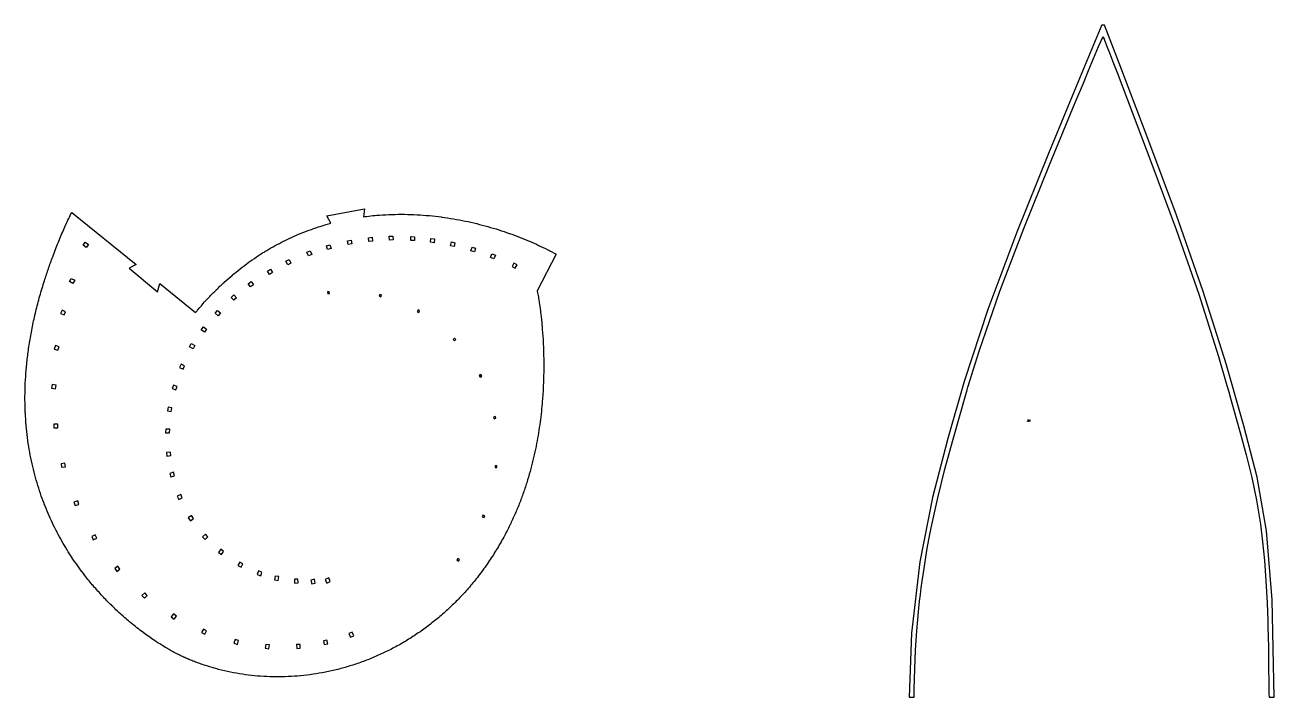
# Model space of a CAD drawing. Extents: x 57 to 189, y -88 to -29.
# Drawn here: x 114.29 to 147.87, y -86.55 to -68.48 of the extents above; entities that cross this region are included whole.
import ezdxf

# ---------------------------------------------------------------- set-up
doc = ezdxf.new("R2010")
doc.units = 0
doc.layers.add('PRINT', color=18, linetype='CONTINUOUS')
doc.layers.add('SPIRE', color=18, linetype='CONTINUOUS')

msp = doc.modelspace()

# ---------------------------------------------------------------- linework, layer by layer
at = {"layer": 'PRINT'}
msp.add_lwpolyline([(128.406, -74.555), (128.574, -74.642), (128.065, -75.628, -0.003907), (128.071, -75.662), (128.076, -75.683, -0.005459), (128.089, -75.759), (128.096, -75.799, -0.006136), (128.121, -75.954), (128.127, -75.991, -0.006756), (128.157, -76.221), (128.161, -76.255, -0.007436), (128.193, -76.552), (128.195, -76.582, -0.008192), (128.222, -76.941), (128.223, -76.968, -0.009048), (128.239, -77.38), (128.241, -77.449, -0.010027), (128.241, -77.818, -0.005388), (128.23, -78.187), (128.229, -78.2, -0.011718), (128.203, -78.596), (128.197, -78.664, -0.006341), (128.169, -78.946, -0.006667), (128.133, -79.227), (128.133, -79.23, -0.007025), (128.088, -79.517), (128.088, -79.52, -0.007401), (128.034, -79.811), (128.033, -79.814, -0.007794), (127.969, -80.109), (127.969, -80.112, -0.008202), (127.894, -80.41), (127.894, -80.412, -0.008625), (127.808, -80.712), (127.807, -80.715, -0.009059), (127.709, -81.016), (127.708, -81.018, -0.009501), (127.598, -81.32), (127.597, -81.322, -0.009947), (127.473, -81.623), (127.472, -81.625, -0.010437), (127.334, -81.925), (127.331, -81.931, -0.011203), (127.174, -82.237), (127.165, -82.254, -0.012699), (126.973, -82.587), (126.965, -82.6, -0.012865), (126.749, -82.935), (126.747, -82.938, -0.012958), (126.518, -83.256), (126.516, -83.259, -0.013027), (126.275, -83.558), (126.273, -83.561, -0.013071), (126.021, -83.843), (126.019, -83.845, -0.013092), (125.756, -84.11), (125.754, -84.112, -0.013091), (125.482, -84.359), (125.48, -84.361, -0.013072), (125.198, -84.59), (125.197, -84.592, -0.013039), (124.907, -84.804), (124.906, -84.805, -0.012995), (124.608, -85), (124.607, -85.001, -0.012943), (124.303, -85.179), (124.301, -85.179, -0.012888), (123.991, -85.34), (123.99, -85.34, -0.012832), (123.674, -85.483), (123.673, -85.484, -0.01278), (123.353, -85.609), (123.352, -85.61, -0.012735), (123.028, -85.718), (123.027, -85.718, -0.012699), (122.701, -85.81), (122.7, -85.81, -0.012676), (122.37, -85.884), (122.37, -85.884, -0.012667), (122.039, -85.941), (122.038, -85.941, -0.012675), (121.707, -85.982), (121.706, -85.982, -0.012701), (121.374, -86.005), (121.373, -86.005, -0.012745), (121.043, -86.011), (121.042, -86.011, -0.01281), (120.712, -86), (120.712, -86, -0.012895), (120.384, -85.973), (120.384, -85.973, -0.013001), (120.059, -85.928), (120.059, -85.928, -0.013125), (119.738, -85.867), (119.738, -85.867, -0.013269), (119.421, -85.789), (119.382, -85.779, -0.013426), (119.148, -85.708), (119.109, -85.695, -0.006821), (118.956, -85.642), (118.944, -85.637, -0.006583), (118.816, -85.589), (118.807, -85.585, -0.005736), (118.698, -85.541, -0.00816), (118.592, -85.494), (118.587, -85.492, -0.007313), (118.471, -85.437), (118.467, -85.435, -0.006888), (118.344, -85.372), (118.34, -85.37, -0.006593), (118.21, -85.299), (118.206, -85.297, -0.006476), (118.071, -85.218), (118.029, -85.193, -0.012507), (117.815, -85.057), (117.77, -85.027, -0.012462), (117.473, -84.818), (117.462, -84.81, -0.012738), (117.153, -84.568), (117.108, -84.531, -0.013225), (116.861, -84.315, -0.00684), (116.623, -84.091), (116.617, -84.085, -0.014246), (116.376, -83.838), (116.374, -83.835, -0.007408), (116.139, -83.572), (116.134, -83.567, -0.015489), (115.903, -83.282), (115.865, -83.232, -0.008085), (115.712, -83.026, -0.008305), (115.567, -82.815), (115.566, -82.813, -0.008533), (115.425, -82.593), (115.424, -82.591, -0.00876), (115.289, -82.363), (115.288, -82.361, -0.008981), (115.158, -82.124), (115.157, -82.122, -0.009195), (115.035, -81.876), (115.034, -81.874, -0.009397), (114.918, -81.619), (114.917, -81.617, -0.009584), (114.81, -81.354), (114.809, -81.352, -0.009754), (114.71, -81.08), (114.709, -81.077, -0.009902), (114.619, -80.797), (114.619, -80.794, -0.010028), (114.539, -80.505), (114.538, -80.502, -0.010126), (114.468, -80.204), (114.468, -80.201, -0.010197), (114.409, -79.894), (114.408, -79.891, -0.010237), (114.361, -79.575), (114.361, -79.572, -0.010247), (114.326, -79.247), (114.326, -79.243, -0.010225), (114.304, -78.91), (114.303, -78.906, -0.010171), (114.295, -78.564), (114.295, -78.559, -0.010087), (114.3, -78.208), (114.3, -78.203, -0.009974), (114.32, -77.843), (114.32, -77.838, -0.009834), (114.356, -77.469), (114.356, -77.464, -0.009668), (114.407, -77.086), (114.408, -77.08, -0.00948), (114.475, -76.693), (114.476, -76.687, -0.009272), (114.561, -76.29), (114.562, -76.284, -0.009048), (114.664, -75.879), (114.666, -75.872, -0.00881), (114.786, -75.457), (114.803, -75.401, -0.00854), (114.91, -75.075, -0.004225), (115.025, -74.752), (115.039, -74.715, -0.010354), (115.192, -74.322), (115.232, -74.226, -0.008012), (115.388, -73.865), (115.392, -73.856, -0.007323), (115.55, -73.519), (117.281, -74.918), (117.093, -75.024), (117.86, -75.66), (117.92, -75.434), (118.883, -76.211, -0.002176), (118.932, -76.152), (118.993, -76.08, -0.013707), (119.17, -75.88), (119.236, -75.81, -0.009324), (119.44, -75.601), (119.442, -75.598, -0.00942), (119.65, -75.401), (119.652, -75.399, -0.009514), (119.862, -75.213), (119.864, -75.212, -0.009584), (120.078, -75.037), (120.08, -75.036, -0.00963), (120.296, -74.873), (120.298, -74.871, -0.009651), (120.516, -74.719), (120.518, -74.718, -0.009647), (120.739, -74.577), (120.741, -74.576, -0.009618), (120.964, -74.445), (120.965, -74.444, -0.009565), (121.19, -74.323), (121.192, -74.323, -0.009489), (121.418, -74.212), (121.42, -74.211, -0.009392), (121.648, -74.11), (121.649, -74.11, -0.009274), (121.878, -74.019, -0.009149), (122.111, -73.936), (122.182, -73.912, -0.013414), (122.385, -73.85), (122.458, -73.829, -0.002194), (122.516, -73.813), (122.411, -73.616), (123.418, -73.427), (123.392, -73.638, -0.003001), (123.478, -73.627), (123.542, -73.619, -0.011654), (123.757, -73.598), (123.822, -73.593, -0.011219), (124.162, -73.575), (124.163, -73.575, -0.010795), (124.5, -73.572), (124.502, -73.572, -0.010384), (124.835, -73.583), (124.837, -73.583, -0.009993), (125.166, -73.607), (125.168, -73.608, -0.009627), (125.493, -73.644), (125.495, -73.645, -0.009289), (125.814, -73.693), (125.816, -73.693, -0.008983), (126.129, -73.753), (126.131, -73.753, -0.008713), (126.437, -73.823), (126.439, -73.823, -0.008481), (126.737, -73.902), (126.74, -73.902, -0.00829), (127.03, -73.989), (127.033, -73.99, -0.008147), (127.313, -74.084), (127.317, -74.085, -0.008053), (127.587, -74.186), (127.591, -74.187, -0.008015), (127.851, -74.294), (127.855, -74.295, -0.008041), (128.104, -74.406), (128.106, -74.407, -0.008159), (128.347, -74.525, -0.002095)], format="xyb", close=True, dxfattribs=at)
for points in [[(123.625, -74.188), (123.637, -74.292), (123.54, -74.304), (123.528, -74.2)], [(124.186, -74.157), (124.19, -74.262), (124.092, -74.265), (124.088, -74.161)], [(124.77, -74.174), (124.765, -74.279), (124.668, -74.274), (124.672, -74.17)], [(115.942, -74.463), (115.857, -74.402), (115.914, -74.322), (115.999, -74.383)], [(122.493, -74.391), (122.524, -74.491), (122.43, -74.52), (122.4, -74.42)], [(123.06, -74.265), (123.082, -74.367), (122.986, -74.387), (122.965, -74.285)], [(125.307, -74.234), (125.293, -74.337), (125.196, -74.324), (125.21, -74.22)], [(125.853, -74.335), (125.83, -74.437), (125.734, -74.416), (125.757, -74.314)], [(126.409, -74.485), (126.378, -74.585), (126.285, -74.556), (126.316, -74.456)], [(121.398, -74.789), (121.445, -74.883), (121.357, -74.927), (121.31, -74.833)], [(121.964, -74.557), (122.004, -74.654), (121.913, -74.691), (121.874, -74.594)], [(126.94, -74.672), (126.9, -74.768), (126.809, -74.731), (126.849, -74.634)], [(120.894, -75.051), (120.949, -75.139), (120.866, -75.191), (120.811, -75.102)], [(127.438, -74.884), (127.39, -74.977), (127.477, -75.022), (127.525, -74.929)], [(115.585, -75.431), (115.492, -75.382), (115.538, -75.295), (115.631, -75.344)], [(120.373, -75.382), (120.436, -75.466), (120.357, -75.525), (120.295, -75.441)], [(119.912, -75.739), (119.982, -75.816), (119.91, -75.882), (119.84, -75.805)], [(122.482, -75.703), (122.474, -75.652), (122.426, -75.659), (122.433, -75.711)], [(123.864, -75.788), (123.878, -75.738), (123.831, -75.724), (123.817, -75.774)], [(115.388, -76.19), (115.292, -76.148), (115.253, -76.237), (115.349, -76.279)], [(119.472, -76.155), (119.551, -76.225), (119.486, -76.298), (119.407, -76.229)], [(124.881, -76.213), (124.905, -76.167), (124.862, -76.144), (124.838, -76.191)], [(119.09, -76.598), (119.175, -76.659), (119.118, -76.738), (119.033, -76.678)], [(115.211, -77.133), (115.111, -77.101), (115.081, -77.194), (115.18, -77.226)], [(118.766, -77.05), (118.859, -77.1), (118.812, -77.186), (118.72, -77.136)], [(125.84, -76.975), (125.875, -76.936), (125.839, -76.904), (125.803, -76.942)], [(118.449, -77.691), (118.544, -77.735), (118.585, -77.646), (118.49, -77.602)], [(126.529, -77.952), (126.575, -77.926), (126.55, -77.884), (126.505, -77.91)], [(115.131, -78.168), (115.029, -78.147), (115.009, -78.243), (115.112, -78.264)], [(118.252, -78.26), (118.352, -78.293), (118.383, -78.2), (118.283, -78.167)], [(118.124, -78.853), (118.227, -78.873), (118.246, -78.777), (118.143, -78.757)], [(115.179, -79.217), (115.074, -79.212), (115.07, -79.31), (115.175, -79.314)], [(126.904, -79.071), (126.955, -79.057), (126.942, -79.01), (126.891, -79.024)], [(118.076, -79.447), (118.18, -79.452), (118.185, -79.354), (118.08, -79.349)], [(118.11, -80.073), (118.214, -80.062), (118.203, -79.964), (118.099, -79.976)], [(115.369, -80.265), (115.266, -80.279), (115.279, -80.376), (115.382, -80.362)], [(118.217, -80.634), (118.318, -80.604), (118.291, -80.51), (118.19, -80.539)], [(126.931, -80.384), (126.983, -80.384), (126.984, -80.336), (126.932, -80.335)], [(118.429, -81.239), (118.523, -81.194), (118.481, -81.106), (118.387, -81.151)], [(115.712, -81.281), (115.612, -81.311), (115.64, -81.405), (115.74, -81.375)], [(118.741, -81.813), (118.827, -81.754), (118.772, -81.673), (118.686, -81.732)], [(126.59, -81.71), (126.639, -81.726), (126.655, -81.679), (126.605, -81.663)], [(116.183, -82.193), (116.088, -82.238), (116.131, -82.326), (116.225, -82.281)], [(119.137, -82.32), (119.213, -82.248), (119.146, -82.177), (119.07, -82.249)], [(119.574, -82.72), (119.636, -82.636), (119.557, -82.577), (119.495, -82.662)], [(120.103, -83.063), (120.153, -82.971), (120.067, -82.925), (120.017, -83.017)], [(125.906, -82.868), (125.948, -82.899), (125.977, -82.86), (125.935, -82.829)], [(116.791, -83.033), (116.706, -83.093), (116.762, -83.173), (116.847, -83.113)], [(120.633, -83.291), (120.666, -83.192), (120.573, -83.161), (120.54, -83.26)], [(121.102, -83.416), (121.116, -83.313), (121.019, -83.299), (121.005, -83.403)], [(121.638, -83.486), (121.634, -83.382), (121.536, -83.386), (121.54, -83.49)], [(122.099, -83.489), (122.079, -83.386), (121.983, -83.406), (122.003, -83.508)], [(122.501, -83.448), (122.459, -83.352), (122.369, -83.391), (122.411, -83.487)], [(117.513, -83.751), (117.437, -83.824), (117.505, -83.895), (117.58, -83.822)], [(118.291, -84.316), (118.228, -84.4), (118.307, -84.459), (118.369, -84.375)], [(119.09, -84.724), (119.04, -84.815), (119.126, -84.862), (119.176, -84.771)], [(123.003, -84.845), (123.043, -84.942), (123.134, -84.904), (123.093, -84.808)], [(119.945, -85.006), (119.912, -85.105), (120.004, -85.136), (120.038, -85.037)], [(120.767, -85.138), (120.753, -85.242), (120.85, -85.255), (120.864, -85.151)], [(121.595, -85.142), (121.599, -85.247), (121.697, -85.243), (121.693, -85.139)], [(122.316, -85.041), (122.338, -85.143), (122.433, -85.123), (122.412, -85.02)]]:
    msp.add_lwpolyline(points, close=True, dxfattribs=at)
at = {"layer": 'SPIRE'}
msp.add_lwpolyline([(147.874, -86.553), (147.824, -83.943), (147.673, -82.088), (147.419, -80.641), (147.06, -79.26), (146.589, -77.594), (145.972, -75.643), (145.253, -73.599), (144.483, -71.532), (143.709, -69.506), (143.317, -68.484), (143.301, -68.484), (143.277, -68.482), (143.255, -68.481), (143.242, -68.48), (142.666, -69.873), (141.81, -71.937), (140.958, -74.053), (140.179, -76.128), (139.541, -78.072), (139.102, -79.599), (138.69, -81.191), (138.348, -82.918), (138.124, -84.832), (138.062, -86.553), (138.084, -86.553), (138.124, -86.553), (138.167, -86.553), (138.197, -86.553), (138.204, -86.329), (138.215, -85.808), (138.237, -85.291), (138.27, -84.777), (138.316, -84.265), (138.347, -83.976), (138.367, -83.797), (138.39, -83.619), (138.414, -83.441), (138.439, -83.263), (138.474, -83.032), (138.512, -82.795), (138.553, -82.558), (138.596, -82.321), (138.658, -82), (138.833, -81.198), (139.024, -80.426), (139.226, -79.679), (139.433, -78.951), (139.569, -78.482), (139.588, -78.418), (139.607, -78.353), (139.626, -78.288), (139.644, -78.224), (139.943, -77.256), (140.506, -75.638), (141.15, -73.949), (141.837, -72.242), (142.53, -70.566), (142.749, -70.041), (142.887, -69.707), (143.023, -69.379), (143.157, -69.056), (143.284, -68.79), (143.375, -69.029), (143.467, -69.27), (143.561, -69.514), (143.655, -69.762), (143.935, -70.491), (144.592, -72.223), (145.242, -73.983), (145.849, -75.723), (146.382, -77.393), (146.607, -78.177), (146.655, -78.349), (146.703, -78.516), (146.749, -78.679), (146.794, -78.839), (146.957, -79.416), (147.127, -80.042), (147.275, -80.646), (147.402, -81.26), (147.507, -81.907), (147.565, -82.377), (147.615, -82.88), (147.655, -83.425), (147.686, -84.017), (147.705, -84.505), (147.708, -84.619), (147.712, -84.734), (147.715, -84.852), (147.717, -84.971), (147.722, -85.183), (147.726, -85.487), (147.73, -85.802), (147.732, -86.13), (147.733, -86.47), (147.743, -86.553), (147.777, -86.553), (147.82, -86.553), (147.858, -86.553)], close=True, dxfattribs=at)
for points in [[(141.249, -79.096), (141.276, -79.096), (141.261, -79.115), (141.269, -79.115), (141.273, -79.117), (141.276, -79.12), (141.278, -79.127), (141.278, -79.132), (141.276, -79.139), (141.271, -79.144), (141.264, -79.146), (141.256, -79.146), (141.249, -79.144), (141.247, -79.141), (141.244, -79.136)], [(141.317, -79.146), (141.317, -79.096), (141.293, -79.129), (141.329, -79.129)]]:
    msp.add_lwpolyline(points, dxfattribs=at)

doc.saveas('drawing.dxf')
